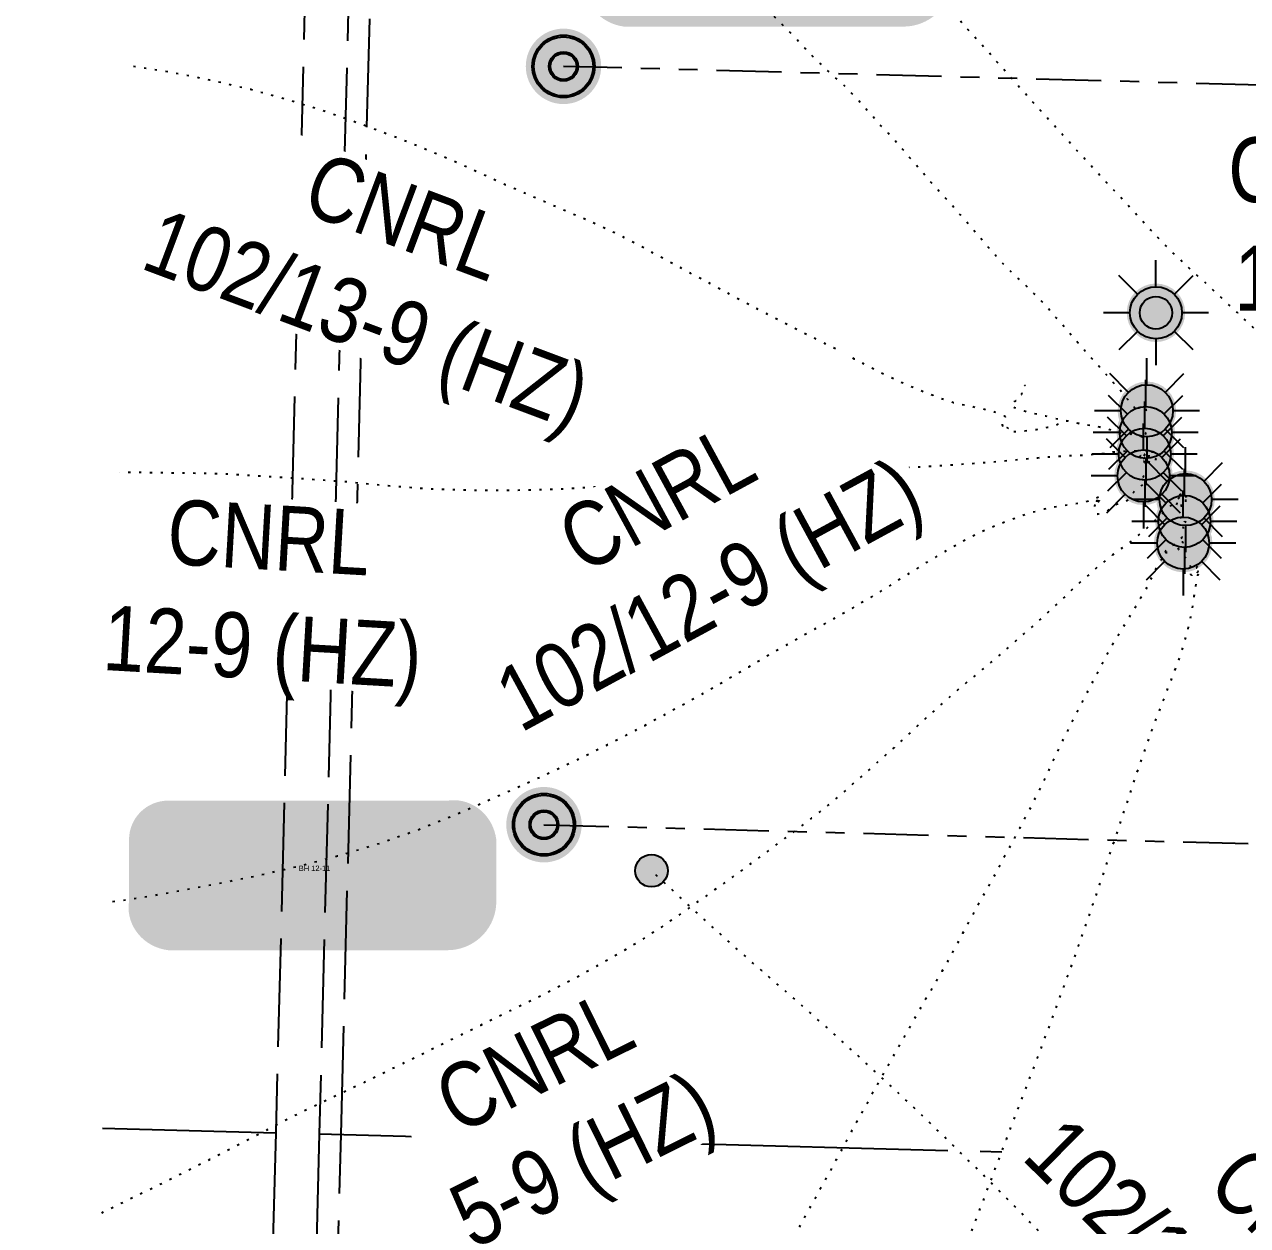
# Model space of a CAD drawing. Extents: x 383520 to 399637, y 6055811 to 6063584.
# Drawn here: x 390951 to 391515, y 6056953 to 6057507 of the extents above; entities that cross this region are included whole.
import ezdxf
from ezdxf.enums import TextEntityAlignment as Align

# ---------------------------------------------------------------- set-up
doc = ezdxf.new("R2018")
doc.units = 0
doc.header["$LTSCALE"] = 5
for name, pattern in [('foc-DOT', [1, 0.2, -0.8]), ('foc-DRILLPATH', [14.75, 6, -1.75, 1.75, -1.75, 1.75, -1.75]), ('foc-QUARTERLINE', [33, 25, -3, 2, -3]), ('foc-UNSURVEYED', [12.5, 10, -2.5])]:
    doc.linetypes.add(name, pattern=pattern)
for name, color, linetype in [('AS-DRILL-T', 8, 'Continuous'), ('CG-NOTES', 7, 'Continuous'), ('DETAIL-HZ-Existing', 8, 'foc-DOT'), ('F-WS-S', 8, 'Continuous'), ('L-MON', 1, 'Continuous'), ('L-SECQ', 8, 'foc-QUARTERLINE'), ('L-USEC', 7, 'foc-UNSURVEYED'), ('P-PDRILLPATH', 12, 'foc-DRILLPATH')]:
    doc.layers.add(name, color=color, linetype=linetype)
doc.styles.add('80L', font='ARIALN.TTF', dxfattribs={"height": 10})
doc.styles.get("Standard").update_dxf_attribs({"font": 'ARIALN.TTF'})

# ---------------------------------------------------------------- blocks, each defined once
blk = doc.blocks.new('BH-Existing')
at = {"layer": 'AS-DRILL-T'}
h = blk.add_hatch(color=256, dxfattribs=at)
h.dxf.hatch_style = 1
edge = h.paths.add_edge_path()
edge.add_arc((0, 0), 0.5, 0, 360)
blk.add_circle((0, 0), 0.5, dxfattribs=at)
blk = doc.blocks.new('GAS')
h = blk.add_hatch(color=255)
h.dxf.hatch_style = 1
edge = h.paths.add_edge_path()
edge.add_arc((0, 0), 0.9, 0, 360)
for p, q in [((0, 0.808), (0, 1.616)), ((-0.571, 0.571), (-1.142, 1.142)), ((0.571, 0.571), (1.142, 1.142)), ((-0.808, 0), (-1.616, 0)), ((1.616, 0), (0.808, 0)), ((-0.571, -0.571), (-1.142, -1.142)), ((1.142, -1.142), (0.571, -0.571)), ((0, -0.808), (0, -1.616))]:
    blk.add_line(p, q)
blk.add_circle((0, 0), 0.8)
blk = doc.blocks.new('plbh')
at = {"layer": 'L-MON'}
h = blk.add_hatch(color=255, dxfattribs=at)
h.dxf.hatch_style = 1
edge = h.paths.add_edge_path()
edge.add_arc((0, 0), 1.16, 0, 360)
h = blk.add_hatch(color=256, dxfattribs=at)
h.dxf.hatch_style = 1
h.paths.add_polyline_path([(-0.96, 0, 1), (0.96, 0, 1)])
h.paths.add_polyline_path([(0.91, 0, -1), (-0.91, 0, -1)], flags=16)
h.paths.add_polyline_path([(0.45, 0, -1), (-0.45, 0, -1)], flags=0)
h = blk.add_hatch(color=256, dxfattribs=at)
h.dxf.hatch_style = 1
h.paths.add_polyline_path([(-0.45, 0, 1), (0.45, 0, 1)])
h.paths.add_polyline_path([(0.4, 0, -1), (-0.4, 0, -1)], flags=16)
at = {"layer": 'L-MON', "color": 240}
for radius in [0.96, 0.91, 0.45, 0.4]:
    blk.add_circle((0, 0), radius, dxfattribs=at)
blk = doc.blocks.new('*U53')
h = blk.add_hatch(color=254)
edge = h.paths.add_edge_path()
edge.add_line((-21.5, -11.5), (21.5, -11.5))
edge.add_arc((21.5, -5.5), 6, 270, 360)
edge.add_line((27.5, -5.5), (27.5, 4))
edge.add_arc((21.5, 4), 6, 0, 90)
edge.add_line((21.5, 10), (-21.5, 10))
edge.add_arc((-21.5, 4), 6, 90, 180)
edge.add_line((-27.5, 4), (-27.5, -5.5))
edge.add_arc((-21.5, -5.5), 6, 180, 270)
at = {"color": 1, "flags": 128}
blk.add_lwpolyline([(-21.5, -11.5, 3, 3, 0), (21.5, -11.5, 3, 3, 0.414214), (27.5, -5.5, 3, 3, 0), (27.5, 4, 3, 0, 0.414214), (21.5, 10, 0, 0, 0), (-21.5, 10, 0, 0, 0.414214), (-27.5, 4, 0, 0, 0), (-27.5, -5.5, 0, 3, 0.414214)], format="xyseb", close=True, dxfattribs=at)
blk.add_lwpolyline([(-21.62, -10.41, 0, 10, 0), (0, 0, 5, 5, 0)], format="xyseb", dxfattribs=at)
at = {"color": 1, "lineweight": 30, "flags": 104}
blk.add_attdef('ENTER_TEXT', text='', height=10, dxfattribs=at).set_placement((-1.39, 0.01), align=Align.MIDDLE_CENTER)

msp = doc.modelspace()

# ---------------------------------------------------------------- linework, layer by layer
at = {"layer": 'DETAIL-HZ-Existing', "flags": 128}
for points in [[(391468.622, 6057329.082), (391468.573, 6057329.113), (391468.514, 6057329.145), (391468.456, 6057329.206), (391468.37, 6057329.378), (391468.284, 6057329.541), (391468.075, 6057329.976), (391467.801, 6057330.603), (391467.63, 6057330.938), (391467.465, 6057331.152), (391467.11, 6057331.341), (391466.673, 6057331.463), (391466.085, 6057331.568), (391465.622, 6057331.44), (391465.517, 6057331.252), (391465.287, 6057330.878), (391465.162, 6057330.671), (391464.986, 6057330.436), (391464.83, 6057330.219), (391464.814, 6057329.97), (391464.932, 6057329.887), (391465.069, 6057329.773), (391465.243, 6057329.519), (391465.363, 6057329.155), (391465.378, 6057328.965), (391465.342, 6057328.706), (391465.321, 6057328.686), (391464.935, 6057328.836), (391464.12, 6057329.447), (391462.91, 6057330.619), (391461.414, 6057332.348), (391459.581, 6057334.605), (391457.398, 6057337.232), (391454.9, 6057340.087), (391452.237, 6057343.106), (391449.408, 6057346.32), (391446.403, 6057349.668), (391443.281, 6057353.149), (391440.024, 6057356.804), (391436.787, 6057360.488), (391433.756, 6057364.007), (391430.764, 6057367.465), (391427.723, 6057370.964), (391424.682, 6057374.493), (391421.62, 6057377.953), (391418.415, 6057381.316), (391415.138, 6057384.611), (391411.791, 6057387.858), (391408.42, 6057390.986), (391405.098, 6057394.082), (391401.959, 6057397.263), (391399.021, 6057400.5), (391396.221, 6057403.673), (391393.51, 6057406.783), (391390.897, 6057409.841), (391388.275, 6057412.919), (391385.487, 6057416.132), (391382.601, 6057419.437), (391379.665, 6057422.773), (391376.602, 6057426.213), (391373.409, 6057429.636), (391370.353, 6057432.955), (391367.429, 6057436.341), (391364.397, 6057439.8), (391361.306, 6057443.321), (391358.276, 6057446.889), (391355.345, 6057450.376), (391352.399, 6057453.702), (391349.381, 6057456.921), (391346.371, 6057460.089), (391343.355, 6057463.398), (391340.273, 6057466.868), (391337.163, 6057470.439), (391333.992, 6057473.931), (391330.837, 6057477.283), (391327.703, 6057480.314), (391324.328, 6057483.272), (391320.781, 6057486.544), (391317.256, 6057489.905), (391314.005, 6057493.04), (391310.953, 6057496.129), (391307.956, 6057499.397), (391304.862, 6057502.777), (391301.625, 6057506.061), (391298.346, 6057509.287), (391295.059, 6057512.562), (391291.85, 6057515.755), (391288.915, 6057518.721), (391286.05, 6057521.666), (391283.144, 6057524.581), (391280.5, 6057527.22), (391278.092, 6057529.662), (391275.783, 6057532.072), (391273.639, 6057534.288), (391271.469, 6057536.234), (391268.957, 6057538.139), (391266.211, 6057539.91), (391263.689, 6057541.426), (391261.664, 6057542.808), (391260.066, 6057544.069), (391258.86, 6057545.021), (391258.043, 6057545.562), (391257.489, 6057545.796), (391257.022, 6057545.918), (391256.624, 6057545.998), (391256.335, 6057546.046), (391256.037, 6057546.133), (391255.691, 6057546.282), (391255.395, 6057546.45), (391255.16, 6057546.626), (391254.985, 6057546.841), (391254.841, 6057547.094), (391254.728, 6057547.337), (391254.615, 6057547.62), (391254.532, 6057547.882), (391254.488, 6057548.154), (391254.446, 6057548.465), (391254.435, 6057548.805), (391254.474, 6057549.154), (391254.573, 6057549.492), (391254.692, 6057549.839), (391254.821, 6057550.216), (391254.868, 6057550.485), (391254.851, 6057550.605), (391254.853, 6057550.675), (391254.925, 6057550.743), (391255.088, 6057550.839), (391255.3, 6057550.934), (391255.542, 6057550.998), (391255.814, 6057551.081), (391255.946, 6057551.157), (391256.018, 6057551.245), (391256.05, 6057551.305), (391256.068, 6057551.634), (391255.911, 6057552.138), (391255.576, 6057552.717), (391255.12, 6057553.279), (391254.399, 6057554.028), (391253.5, 6057554.851), (391252.252, 6057555.734), (391250.637, 6057556.735), (391248.847, 6057557.911), (391246.932, 6057559.311), (391244.855, 6057560.995), (391242.624, 6057562.943), (391240.109, 6057565.118), (391237.306, 6057567.391), (391234.196, 6057569.771), (391230.849, 6057572.268), (391227.316, 6057574.929), (391223.871, 6057577.528), (391219.72, 6057580.636), (391216.864, 6057582.79), (391215.677, 6057583.69), (391211.595, 6057586.786), (391207.415, 6057589.964), (391202.982, 6057593.409), (391198.231, 6057596.952), (391192.871, 6057600.521), (391187.004, 6057603.822), (391180.751, 6057606.933), (391174.3, 6057610.08), (391167.679, 6057613.241), (391160.797, 6057616.368), (391153.722, 6057619.421), (391146.526, 6057622.396), (391139.23, 6057625.354), (391132.062, 6057628.259), (391124.804, 6057631.166), (391117.444, 6057634.005), (391109.862, 6057636.751), (391101.991, 6057639.513), (391093.896, 6057642.552), (391085.677, 6057645.814), (391077.296, 6057649.02), (391068.79, 6057652.029), (391060.181, 6057654.89), (391051.341, 6057657.748), (391042.491, 6057660.576), (391033.53, 6057663.366), (391024.416, 6057666.091), (391015.221, 6057668.737), (391005.973, 6057671.255), (391004.249, 6057671.69)], [(391868.343, 6057032.505), (391863.473, 6057037.531), (391856.815, 6057044.382), (391850.145, 6057051.183), (391843.486, 6057057.994), (391836.869, 6057064.884), (391830.344, 6057071.882), (391823.832, 6057078.96), (391817.327, 6057085.977), (391810.772, 6057092.946), (391804.197, 6057099.935), (391797.848, 6057106.748), (391791.304, 6057113.746), (391784.736, 6057120.605), (391778.078, 6057127.496), (391771.487, 6057134.245), (391764.758, 6057141.039), (391758.059, 6057147.881), (391751.381, 6057154.742), (391744.611, 6057161.516), (391737.768, 6057168.202), (391730.896, 6057174.898), (391724.043, 6057181.575), (391717.181, 6057188.281), (391710.37, 6057195.036), (391703.529, 6057201.782), (391696.697, 6057208.477), (391689.905, 6057215.211), (391682.985, 6057221.999), (391676.081, 6057228.617), (391669.115, 6057235.165), (391662.117, 6057241.655), (391655.09, 6057248.155), (391647.953, 6057254.659), (391640.821, 6057261.002), (391633.61, 6057267.347), (391626.469, 6057273.7), (391619.317, 6057280.033), (391612.115, 6057286.338), (391604.919, 6057292.523), (391597.625, 6057298.75), (391590.292, 6057305.048), (391582.927, 6057311.237), (391575.534, 6057317.506), (391568.26, 6057323.743), (391560.948, 6057330.06), (391553.705, 6057336.336), (391546.45, 6057342.552), (391539.036, 6057348.792), (391531.699, 6057354.92), (391524.527, 6057361.234), (391517.508, 6057367.694), (391510.511, 6057374.194), (391503.525, 6057380.734), (391496.538, 6057387.263), (391489.42, 6057393.725), (391482.402, 6057400.216), (391475.622, 6057406.98), (391469.055, 6057413.899), (391462.464, 6057421.028), (391455.902, 6057428.117), (391449.367, 6057435.105), (391442.821, 6057442.063), (391436.337, 6057449.09), (391429.837, 6057456.257), (391423.404, 6057463.293), (391417.098, 6057470.235), (391410.678, 6057477.4), (391404.239, 6057484.636), (391397.899, 6057491.799), (391391.488, 6057498.934), (391384.997, 6057506.091), (391378.073, 6057513.909), (391371.743, 6057521.062), (391365.351, 6057528.177), (391358.991, 6057535.34), (391352.659, 6057542.453), (391346.278, 6057549.567), (391339.839, 6057556.793), (391333.478, 6057563.927), (391327.026, 6057571.033), (391320.544, 6057578.109), (391314.154, 6057585.284), (391307.796, 6057592.568), (391301.528, 6057599.799), (391295.241, 6057607.121), (391289.003, 6057614.361), (391281.347, 6057622.898), (391270.462, 6057634.638)], [(391468.108, 6057319.076), (391468.004, 6057318.938), (391467.968, 6057318.679), (391468.031, 6057318.397), (391468.207, 6057317.873), (391468.358, 6057317.519), (391468.545, 6057317.014), (391468.62, 6057316.792), (391468.644, 6057316.581), (391468.622, 6057316.511), (391468.564, 6057316.563), (391468.426, 6057316.657), (391468.017, 6057316.717), (391467.705, 6057316.635), (391467.333, 6057316.555), (391467.044, 6057316.592), (391466.836, 6057316.667), (391466.658, 6057316.752), (391466.511, 6057316.876), (391466.344, 6057316.98), (391466.156, 6057317.085), (391465.929, 6057317.191), (391465.652, 6057317.298), (391465.354, 6057317.416), (391464.977, 6057317.515), (391464.529, 6057317.607), (391464.072, 6057317.709), (391463.763, 6057317.786), (391463.346, 6057317.877), (391463.186, 6057317.911), (391462.809, 6057318.001), (391462.451, 6057318.08), (391461.744, 6057318.208), (391461.445, 6057318.266), (391461.125, 6057318.264), (391460.793, 6057318.183), (391460.491, 6057318.11), (391460.129, 6057318.07), (391460.059, 6057318.061), (391459.311, 6057318.141), (391458.216, 6057318.359), (391456.775, 6057318.736), (391454.998, 6057319.262), (391453.033, 6057319.852), (391451.007, 6057320.434), (391448.971, 6057320.987), (391446.804, 6057321.523), (391444.583, 6057321.93), (391442.401, 6057322.236), (391440.368, 6057322.538), (391438.416, 6057322.888), (391436.348, 6057323.371), (391434.28, 6057323.874), (391433.205, 6057324.082), (391432.268, 6057324.236), (391430.609, 6057324.289), (391429.299, 6057323.922), (391429.158, 6057323.856), (391428.193, 6057323.29), (391427.257, 6057322.674), (391426.275, 6057322.209), (391425.155, 6057321.868), (391423.988, 6057321.577), (391422.771, 6057321.339), (391421.576, 6057321.159), (391420.279, 6057320.892), (391418.84, 6057320.579), (391417.483, 6057320.314), (391416.178, 6057320.137), (391414.814, 6057319.992), (391413.52, 6057319.855), (391412.296, 6057319.727), (391410.962, 6057319.581), (391409.588, 6057319.426), (391408.465, 6057319.355), (391407.494, 6057319.33), (391406.484, 6057319.315), (391405.685, 6057319.376), (391405.148, 6057319.51), (391404.783, 6057319.679), (391404.538, 6057319.896), (391404.372, 6057320.05), (391404.273, 6057320.072), (391404.244, 6057320.133), (391404.278, 6057320.292), (391404.334, 6057320.511), (391404.44, 6057320.768), (391404.567, 6057321.035), (391404.57, 6057321.155), (391404.429, 6057321.109), (391404.319, 6057321.112), (391404.251, 6057321.183), (391404.244, 6057321.314), (391404.269, 6057321.493), (391404.356, 6057321.751), (391404.461, 6057321.968), (391404.533, 6057322.036), (391404.616, 6057322.144), (391404.659, 6057322.263), (391404.578, 6057322.235), (391404.446, 6057322.139), (391404.301, 6057321.982), (391403.992, 6057321.63), (391403.412, 6057321.225), (391402.84, 6057321.169), (391402.517, 6057321.428), (391402.325, 6057321.753), (391402.174, 6057322.097), (391402.053, 6057322.47), (391401.991, 6057322.762), (391401.986, 6057322.972), (391402.038, 6057323.451), (391402.012, 6057323.591), (391401.901, 6057323.574), (391401.821, 6057323.566), (391401.842, 6057323.586), (391401.913, 6057323.614), (391401.984, 6057323.672), (391402.066, 6057323.76), (391402.16, 6057323.888), (391402.253, 6057324.025), (391402.328, 6057324.194), (391402.402, 6057324.372), (391402.467, 6057324.56), (391402.562, 6057324.768), (391402.687, 6057324.955), (391402.851, 6057325.12), (391403.046, 6057325.296), (391403.211, 6057325.481), (391403.284, 6057325.6), (391403.326, 6057325.678), (391403.359, 6057325.788), (391403.385, 6057326.017), (391403.378, 6057326.137), (391403.371, 6057326.268), (391403.313, 6057326.359), (391403.245, 6057326.411), (391402.839, 6057326.601), (391402.117, 6057326.9), (391401.138, 6057327.365), (391399.893, 6057327.937), (391398.367, 6057328.497), (391396.619, 6057329.022), (391394.641, 6057329.492), (391392.471, 6057329.918), (391390.094, 6057330.439), (391387.538, 6057331.025), (391384.931, 6057331.582), (391382.055, 6057332.166), (391379.421, 6057332.814), (391376.503, 6057333.699), (391373.38, 6057334.789), (391370.001, 6057336.066), (391366.347, 6057337.52), (391363.873, 6057338.534), (391362.922, 6057338.929), (391358.746, 6057340.696), (391358.242, 6057340.909), (391354.225, 6057342.663), (391349.45, 6057344.876), (391344.423, 6057347.366), (391339.209, 6057350.04), (391333.732, 6057352.942), (391327.94, 6057356.051), (391321.909, 6057359.207), (391315.637, 6057362.349), (391309.108, 6057365.567), (391302.412, 6057368.96), (391295.542, 6057372.527), (391288.435, 6057376.251), (391281.142, 6057380.149), (391273.613, 6057384.193), (391265.937, 6057388.341), (391258.083, 6057392.554), (391250.04, 6057396.852), (391241.93, 6057401.251), (391233.683, 6057405.754), (391225.312, 6057410.11), (391216.753, 6057414.151), (391208.028, 6057417.976), (391199.242, 6057421.772), (391190.398, 6057425.61), (391181.533, 6057429.449), (391172.66, 6057433.347), (391164.503, 6057437.078), (391146.309, 6057445.337), (391128.514, 6057452.756), (391110.416, 6057459.702), (391092.197, 6057466.211), (391073.801, 6057472.085), (391055.196, 6057477.203), (391036.373, 6057481.607), (391017.343, 6057485.357), (390999.519, 6057488.112)], [(391468.108, 6057319.076), (391468.004, 6057318.938), (391467.968, 6057318.679), (391468.031, 6057318.397), (391468.207, 6057317.873), (391468.358, 6057317.519), (391468.545, 6057317.014), (391468.62, 6057316.792), (391468.644, 6057316.581), (391468.622, 6057316.511), (391468.564, 6057316.563), (391468.426, 6057316.657), (391468.017, 6057316.717), (391467.705, 6057316.635), (391467.333, 6057316.555), (391467.044, 6057316.592), (391466.836, 6057316.667), (391466.658, 6057316.752), (391466.511, 6057316.876), (391466.344, 6057316.98), (391466.156, 6057317.085), (391465.929, 6057317.191), (391465.652, 6057317.298), (391465.354, 6057317.416), (391464.977, 6057317.515), (391464.529, 6057317.607), (391464.072, 6057317.709), (391463.763, 6057317.786), (391463.346, 6057317.877), (391463.186, 6057317.911), (391462.809, 6057318.001), (391462.451, 6057318.08), (391461.744, 6057318.208), (391461.445, 6057318.266), (391461.125, 6057318.264), (391460.793, 6057318.183), (391460.491, 6057318.11), (391460.129, 6057318.07), (391460.059, 6057318.061), (391459.311, 6057318.141), (391458.216, 6057318.359), (391456.775, 6057318.736), (391454.998, 6057319.262), (391453.033, 6057319.852), (391451.007, 6057320.434), (391448.971, 6057320.987), (391446.804, 6057321.523), (391444.583, 6057321.93), (391442.401, 6057322.236), (391440.368, 6057322.538), (391438.416, 6057322.888), (391436.398, 6057323.37), (391434.349, 6057323.843), (391432.238, 6057324.237), (391430.118, 6057324.631), (391428.048, 6057325.064), (391426.03, 6057325.536), (391424.052, 6057326.057), (391422.034, 6057326.549), (391420.084, 6057326.959), (391418.294, 6057327.345), (391416.513, 6057327.721), (391414.792, 6057328.105), (391413.372, 6057328.522), (391412.123, 6057328.974), (391410.913, 6057329.385), (391409.773, 6057329.774), (391408.652, 6057330.153), (391407.581, 6057330.521), (391406.719, 6057330.833), (391406.305, 6057331.054), (391406.189, 6057331.227), (391406.132, 6057331.338), (391406.115, 6057331.459), (391406.119, 6057331.629), (391406.155, 6057331.848), (391406.212, 6057332.117), (391406.319, 6057332.384), (391406.524, 6057332.589), (391406.986, 6057333.057), (391407.233, 6057333.331), (391407.497, 6057333.474), (391407.729, 6057333.538), (391407.952, 6057333.643), (391408.195, 6057333.786), (391408.39, 6057333.961), (391408.546, 6057334.178), (391408.702, 6057334.444), (391408.901, 6057334.769), (391409.109, 6057335.073), (391409.246, 6057335.34), (391409.333, 6057335.648), (391409.493, 6057336.004), (391409.689, 6057336.239), (391409.882, 6057336.344), (391410.103, 6057336.418), (391410.252, 6057336.344), (391410.33, 6057336.262), (391410.36, 6057336.282), (391410.35, 6057336.262), (391410.472, 6057336.359), (391410.749, 6057336.612), (391410.975, 6057336.866), (391411.06, 6057337.054), (391411.084, 6057337.193), (391411.138, 6057337.352), (391411.202, 6057337.52), (391411.298, 6057337.748), (391411.353, 6057337.957), (391411.316, 6057338.078), (391411.309, 6057338.178), (391411.322, 6057338.278), (391411.355, 6057338.397), (391411.398, 6057338.546), (391411.495, 6057338.793), (391411.602, 6057339.091), (391411.689, 6057339.339), (391411.775, 6057339.566), (391411.871, 6057339.824), (391411.979, 6057340.131), (391412.066, 6057340.399), (391412.13, 6057340.558), (391412.223, 6057340.645), (391412.315, 6057340.733), (391412.457, 6057340.819), (391412.449, 6057340.88), (391412.388, 6057340.861), (391412.426, 6057340.76), (391412.384, 6057340.681), (391412.293, 6057340.664), (391412.183, 6057340.676)], [(391467.658, 6057309.068), (391467.597, 6057309.029), (391467.483, 6057308.882), (391467.341, 6057308.415), (391467.189, 6057307.939), (391467.079, 6057307.552), (391466.978, 6057307.114), (391466.97, 6057306.434), (391467.097, 6057306.301), (391467.682, 6057306.116), (391468.615, 6057305.832), (391469.191, 6057305.677), (391469.609, 6057305.566), (391469.816, 6057305.451), (391469.982, 6057305.307), (391470.157, 6057305.112), (391470.402, 6057304.896), (391470.666, 6057304.669), (391470.903, 6057304.543), (391471.162, 6057304.496), (391471.453, 6057304.529), (391471.74, 6057304.801), (391472.082, 6057305.283), (391472.426, 6057305.804), (391472.657, 6057306.238), (391472.818, 6057306.654), (391472.97, 6057307.141), (391473.098, 6057307.447), (391473.352, 6057307.981), (391473.458, 6057308.229), (391473.601, 6057308.735), (391473.512, 6057309.137), (391473.291, 6057309.493), (391473.069, 6057309.829), (391472.724, 6057310.008), (391472.264, 6057310.02), (391471.835, 6057310.071), (391471.505, 6057310.089), (391471.262, 6057309.955), (391471.067, 6057309.79), (391470.864, 6057309.666), (391470.661, 6057309.541), (391470.315, 6057309.309), (391470.173, 6057309.223), (391469.947, 6057309.019), (391469.598, 6057308.678), (391469.189, 6057308.318), (391468.742, 6057308.029), (391468.216, 6057307.813), (391467.311, 6057307.246), (391466.963, 6057306.925), (391466.635, 6057306.633), (391466.339, 6057306.41), (391466.075, 6057306.237), (391465.85, 6057306.073), (391465.668, 6057305.978), (391465.587, 6057305.96), (391465.519, 6057306.011), (391465.433, 6057306.164), (391465.347, 6057306.336), (391465.229, 6057306.399), (391465.14, 6057306.461), (391465.115, 6057306.642), (391465.09, 6057306.863), (391465.077, 6057307.103), (391465.054, 6057307.384), (391464.999, 6057307.575), (391464.991, 6057307.645), (391465.042, 6057307.704), (391465.105, 6057307.813), (391465.189, 6057307.97), (391465.342, 6057308.107), (391465.495, 6057308.193), (391465.667, 6057308.288), (391465.891, 6057308.433), (391466.104, 6057308.547), (391466.325, 6057308.581), (391466.567, 6057308.655), (391466.727, 6057308.671), (391466.753, 6057308.5), (391466.676, 6057308.212), (391466.597, 6057307.894), (391466.582, 6057307.695), (391466.61, 6057307.594), (391466.557, 6057307.475), (391466.455, 6057307.408), (391466.382, 6057307.28), (391466.314, 6057307.001), (391466.289, 6057306.772), (391466.308, 6057306.731), (391466.406, 6057306.669), (391466.581, 6057306.484), (391466.786, 6057306.289), (391467.014, 6057306.213), (391467.243, 6057306.167), (391467.317, 6057305.935), (391467.269, 6057305.616), (391467.303, 6057305.375), (391467.411, 6057305.303), (391467.471, 6057305.291), (391467.528, 6057305.17), (391467.643, 6057304.977), (391467.75, 6057304.844), (391467.84, 6057304.852), (391467.881, 6057304.91), (391467.921, 6057304.909), (391467.972, 6057304.918), (391468.023, 6057304.987), (391468.086, 6057305.075), (391468.106, 6057305.105), (391468.095, 6057305.065), (391468.075, 6057305.036), (391468.086, 6057305.085), (391468.11, 6057305.235), (391468.155, 6057305.454), (391468.233, 6057305.742), (391468.301, 6057306.05), (391468.348, 6057306.339), (391468.382, 6057306.508), (391468.425, 6057306.617), (391468.539, 6057306.774), (391468.695, 6057307.01), (391468.893, 6057307.285), (391469.16, 6057307.558), (391469.458, 6057307.871), (391469.715, 6057308.154), (391469.689, 6057308.295), (391469.624, 6057308.487), (391469.781, 6057308.783), (391469.917, 6057309.02), (391470.035, 6057309.317), (391470.185, 6057309.713), (391470.301, 6057309.94), (391470.469, 6057310.236), (391470.554, 6057310.444), (391470.555, 6057310.464), (391470.359, 6057310.649), (391469.762, 6057310.754), (391468.811, 6057310.748), (391467.619, 6057310.669), (391466.315, 6057310.542), (391465.012, 6057310.426), (391463.571, 6057310.403), (391461.721, 6057310.44), (391459.671, 6057310.453), (391456.165, 6057310.283), (391455.042, 6057310.171), (391453.005, 6057309.923), (391449.692, 6057309.478), (391446.111, 6057309.07), (391442.291, 6057308.728), (391438.123, 6057308.484), (391433.557, 6057308.281), (391428.639, 6057308.037), (391423.478, 6057307.7), (391418.135, 6057307.246), (391412.52, 6057306.73), (391406.624, 6057306.191), (391400.408, 6057305.641), (391393.832, 6057305.089), (391386.926, 6057304.586), (391379.691, 6057304.091), (391372.296, 6057303.58), (391364.632, 6057303.147), (391356.67, 6057302.781), (391348.529, 6057302.459), (391340.339, 6057302.149), (391332.028, 6057301.822), (391323.664, 6057301.417), (391315.11, 6057300.976), (391306.365, 6057300.48), (391297.458, 6057299.938), (391288.673, 6057299.473), (391279.648, 6057298.994), (391270.441, 6057298.47), (391261.442, 6057297.851), (391252.229, 6057297.067), (391243.075, 6057296.251), (391233.772, 6057295.469), (391224.289, 6057294.682), (391214.766, 6057293.916), (391205.177, 6057293.272), (391195.552, 6057292.808), (391185.911, 6057292.515), (391176.294, 6057292.352), (391166.659, 6057292.289), (391157.317, 6057292.358), (391157.047, 6057292.355), (391137.737, 6057292.981), (391118.578, 6057294.452), (391099.309, 6057296.267), (391080.066, 6057297.601), (391060.723, 6057298.867), (391041.655, 6057299.966), (391031.967, 6057300.205), (391022.287, 6057300.303), (391003.017, 6057300.577), (390994.693, 6057300.769)], [(391467.079, 6057299.063), (391467.048, 6057299.044), (391467.028, 6057299.014), (391466.995, 6057298.925), (391466.973, 6057298.855), (391466.942, 6057298.796), (391466.91, 6057298.727), (391466.877, 6057298.598), (391466.845, 6057298.529), (391466.81, 6057298.319), (391466.906, 6057298.187), (391467.013, 6057298.034), (391467.13, 6057297.921), (391467.421, 6057297.964), (391467.606, 6057297.789), (391467.686, 6057297.397), (391467.683, 6057296.877), (391467.454, 6057296.122), (391466.973, 6057295.324), (391466.194, 6057294.584), (391465.267, 6057293.927), (391464.442, 6057293.349), (391463.789, 6057292.855), (391463.328, 6057292.457), (391462.969, 6057292.116), (391462.641, 6057291.774), (391462.474, 6057291.538), (391462.42, 6057291.38), (391462.336, 6057291.212), (391462.211, 6057291.035), (391462.065, 6057290.799), (391461.907, 6057290.483), (391461.698, 6057290.128), (391461.426, 6057289.645), (391461.265, 6057289.249), (391461.223, 6057289.16), (391460.856, 6057288.509), (391460.261, 6057287.924), (391459.452, 6057287.585), (391458.545, 6057287.308), (391457.636, 6057286.981), (391456.758, 6057286.663), (391455.869, 6057286.346), (391455, 6057285.998), (391454.19, 6057285.609), (391453.408, 6057285.169), (391452.645, 6057284.678), (391451.922, 6057284.176), (391451.26, 6057283.693), (391450.656, 6057283.169), (391450.052, 6057282.614), (391449.522, 6057282.227), (391449.097, 6057282.068), (391448.715, 6057281.978), (391448.352, 6057281.877), (391447.989, 6057281.776), (391447.657, 6057281.675), (391447.345, 6057281.603), (391446.993, 6057281.542), (391446.661, 6057281.46), (391446.378, 6057281.368), (391446.077, 6057281.325), (391445.797, 6057281.333), (391445.558, 6057281.349), (391445.418, 6057281.382), (391445.36, 6057281.424), (391445.321, 6057281.465), (391445.272, 6057281.516), (391445.214, 6057281.618), (391445.188, 6057281.758), (391445.161, 6057281.879), (391445.144, 6057282.01), (391445.139, 6057282.19), (391445.154, 6057282.399), (391445.171, 6057282.639), (391445.187, 6057282.899), (391445.215, 6057283.208), (391445.223, 6057283.518), (391445.202, 6057283.859), (391445.183, 6057284.279), (391445.061, 6057284.593), (391444.834, 6057284.728), (391444.687, 6057284.842), (391444.662, 6057285.023), (391444.687, 6057285.232), (391444.724, 6057285.491), (391444.81, 6057285.749), (391444.937, 6057285.996), (391445.084, 6057286.282), (391445.179, 6057286.49), (391445.211, 6057286.559), (391445.234, 6057286.669), (391445.258, 6057286.808), (391445.272, 6057286.968), (391445.337, 6057287.196), (391445.424, 6057287.464), (391445.502, 6057287.762), (391445.59, 6057288.06), (391445.708, 6057288.397), (391445.784, 6057288.625), (391445.714, 6057288.617), (391445.592, 6057288.52), (391445.57, 6057288.451), (391445.64, 6057288.449), (391445.722, 6057288.527), (391445.783, 6057288.565), (391445.799, 6057288.435), (391445.783, 6057288.185), (391445.663, 6057287.778), (391445.429, 6057287.274), (391445.188, 6057286.82), (391444.999, 6057286.465), (391444.83, 6057286.149), (391444.694, 6057285.892), (391444.619, 6057285.714), (391444.587, 6057285.625), (391444.585, 6057285.565), (391444.615, 6057285.534), (391444.676, 6057285.573), (391444.819, 6057285.689), (391445.023, 6057285.864), (391445.258, 6057286.058), (391445.482, 6057286.212), (391445.675, 6057286.327), (391445.839, 6057286.473), (391445.994, 6057286.659), (391446.16, 6057286.875), (391446.316, 6057287.131), (391446.493, 6057287.397), (391446.701, 6057287.691), (391446.908, 6057287.986), (391447.107, 6057288.321), (391447.275, 6057288.647), (391447.434, 6057288.963), (391447.562, 6057289.29), (391447.64, 6057289.588), (391447.664, 6057289.758), (391447.678, 6057289.917), (391447.65, 6057289.998), (391447.439, 6057289.963), (391447.205, 6057289.819), (391446.594, 6057289.365), (391444.88, 6057288.468), (391441.842, 6057287.416), (391438.016, 6057286.464), (391433.566, 6057285.738), (391427.964, 6057284.961), (391421.25, 6057283.713), (391413.542, 6057281.53), (391404.697, 6057278.355), (391399.221, 6057276.205), (391392.766, 6057273.36), (391389.261, 6057271.659), (391383.847, 6057268.857), (391378.378, 6057265.856), (391372.753, 6057262.589), (391366.911, 6057259.068), (391360.994, 6057255.378), (391354.944, 6057251.562), (391348.763, 6057247.699), (391342.391, 6057243.781), (391335.818, 6057239.848), (391329.075, 6057235.95), (391322.062, 6057232.019), (391314.848, 6057228.032), (391307.43, 6057223.911), (391300.06, 6057219.719), (391292.505, 6057215.351), (391284.919, 6057210.904), (391277.23, 6057206.35), (391269.45, 6057201.797), (391261.461, 6057197.261), (391253.404, 6057192.806), (391245.126, 6057188.307), (391236.819, 6057183.838), (391228.383, 6057179.413), (391219.868, 6057175.05), (391211.316, 6057170.778), (391202.735, 6057166.576), (391194.057, 6057162.447), (391185.26, 6057158.402), (391176.416, 6057154.437), (391167.461, 6057150.485), (391149.838, 6057142.785), (391131.977, 6057135.55), (391113.747, 6057129.155), (391095.309, 6057123.626), (391076.638, 6057118.753), (391057.762, 6057114.456), (391038.718, 6057110.653), (391019.819, 6057107.056), (391000.79, 6057103.833), (390989.583, 6057102.389)], [(391486.463, 6057288.101), (391486.417, 6057287.862), (391486.394, 6057287.742), (391486.377, 6057287.473), (391486.388, 6057287.122), (391486.358, 6057286.733), (391486.34, 6057286.413), (391486.366, 6057286.283), (391486.466, 6057286.26), (391486.607, 6057286.297), (391486.74, 6057286.423), (391486.865, 6057286.6), (391486.96, 6057286.818), (391487.049, 6057287.146), (391487.082, 6057287.675), (391487.058, 6057288.286), (391487.01, 6057288.757), (391486.918, 6057289.089), (391486.757, 6057289.434), (391486.558, 6057289.869), (391486.389, 6057290.283), (391486.267, 6057290.597), (391486.152, 6057290.82), (391486.037, 6057290.993), (391485.912, 6057291.186), (391485.759, 6057291.47), (391485.575, 6057291.695), (391485.345, 6057291.701), (391485.063, 6057291.618), (391484.719, 6057291.477), (391484.41, 6057291.134), (391484.273, 6057290.848), (391483.976, 6057290.205), (391483.754, 6057289.761), (391483.511, 6057289.237), (391483.504, 6057288.957), (391483.67, 6057288.813), (391483.814, 6057288.559), (391483.887, 6057288.277), (391483.929, 6057287.966), (391483.979, 6057287.594), (391484.059, 6057287.202), (391484.168, 6057286.759), (391484.257, 6057286.357), (391484.368, 6057286.004), (391484.439, 6057285.632), (391484.448, 6057285.221), (391484.53, 6057284.899), (391484.675, 6057284.696), (391484.802, 6057284.592), (391484.87, 6057284.51), (391484.809, 6057284.462), (391484.629, 6057284.457), (391484.338, 6057284.444), (391483.959, 6057284.474), (391483.579, 6057284.483), (391483.22, 6057284.513), (391482.961, 6057284.579), (391482.802, 6057284.624), (391482.614, 6057284.678), (391482.427, 6057284.813), (391482.301, 6057284.976), (391482.235, 6057285.128), (391482.148, 6057285.22), (391482.081, 6057285.342), (391482.219, 6057285.649), (391482.397, 6057285.984), (391482.525, 6057286.301), (391482.644, 6057286.638), (391482.702, 6057286.957), (391482.701, 6057287.297), (391482.7, 6057287.647), (391482.749, 6057288.006), (391482.849, 6057288.374), (391482.957, 6057288.711), (391483.076, 6057289.048), (391483.225, 6057289.404), (391483.383, 6057289.7), (391483.52, 6057289.977), (391483.608, 6057290.275), (391483.813, 6057290.49), (391484.125, 6057290.552), (391484.407, 6057290.624), (391484.623, 6057290.859), (391484.737, 6057291.016), (391484.735, 6057290.946), (391484.722, 6057290.836), (391484.742, 6057290.826), (391484.824, 6057290.914), (391484.879, 6057291.092), (391484.83, 6057291.114), (391484.654, 6057290.898), (391484.498, 6057290.652), (391484.383, 6057290.485), (391484.291, 6057290.387), (391484.211, 6057290.389), (391484.163, 6057290.491), (391484.197, 6057290.64), (391484.283, 6057290.858), (391484.45, 6057291.133), (391484.635, 6057291.339), (391484.816, 6057291.354), (391484.943, 6057291.241), (391484.99, 6057291.15), (391485.02, 6057291.139), (391485.032, 6057291.199), (391484.982, 6057291.22), (391484.991, 6057291.18), (391485.03, 6057291.139), (391485.098, 6057291.067), (391485.227, 6057291.003), (391485.368, 6057291.03), (391485.46, 6057291.138), (391485.471, 6057291.157), (391485.534, 6057291.266), (391485.617, 6057291.384), (391485.711, 6057291.541), (391485.813, 6057291.639), (391485.923, 6057291.636), (391486.053, 6057291.633), (391486.223, 6057291.638), (391486.311, 6057291.556), (391486.298, 6057291.446), (391486.224, 6057291.288), (391486.029, 6057291.063), (391485.66, 6057290.732), (391485.169, 6057290.305), (391484.617, 6057289.839), (391483.973, 6057289.305), (391483.236, 6057288.674), (391482.387, 6057287.915), (391481.484, 6057287.048), (391480.551, 6057286.142), (391479.587, 6057285.236), (391478.553, 6057284.302), (391477.427, 6057283.291), (391476.187, 6057282.162), (391474.876, 6057280.945), (391473.481, 6057279.621), (391471.974, 6057278.179), (391470.385, 6057276.679), (391468.685, 6057275.142), (391466.844, 6057273.559), (391464.86, 6057271.889), (391462.724, 6057270.123), (391460.437, 6057268.291), (391458.017, 6057266.403), (391455.437, 6057264.488), (391452.654, 6057262.429), (391449.694, 6057260.124), (391446.558, 6057257.584), (391443.315, 6057254.816), (391439.98, 6057251.9), (391436.591, 6057248.866), (391433.178, 6057245.693), (391429.703, 6057242.401), (391426.074, 6057238.983), (391422.302, 6057235.448), (391418.411, 6057231.927), (391414.419, 6057228.418), (391410.327, 6057224.872), (391406.163, 6057221.247), (391401.855, 6057217.486), (391397.365, 6057213.64), (391392.714, 6057209.758), (391387.942, 6057205.859), (391383.158, 6057201.84), (391378.258, 6057197.635), (391373.204, 6057193.233), (391368.013, 6057188.584), (391362.768, 6057183.767), (391357.44, 6057178.842), (391351.99, 6057173.85), (391346.409, 6057168.802), (391337.636, 6057161.014), (391327.437, 6057152.212), (391325.699, 6057150.736), (391319.964, 6057145.932), (391313.98, 6057141.164), (391307.747, 6057136.442), (391301.506, 6057131.82), (391295.103, 6057127.103), (391288.75, 6057122.374), (391282.315, 6057117.598), (391275.781, 6057112.834), (391269.137, 6057108.092), (391262.474, 6057103.372), (391255.851, 6057098.67), (391249.129, 6057093.991), (391242.309, 6057089.394), (391235.363, 6057084.961), (391228.301, 6057080.68), (391221.162, 6057076.522), (391214.025, 6057072.443), (391206.861, 6057068.456), (391199.446, 6057064.474), (391191.915, 6057060.626), (391176.618, 6057053.146), (391174.927, 6057052.319), (391161.251, 6057045.647), (391145.942, 6057038.077), (391130.654, 6057030.557), (391123.016, 6057026.831), (391115.378, 6057023.076), (391107.77, 6057019.38), (391100.055, 6057015.746), (391092.846, 6057012.39), (391092.228, 6057012.096), (391084.349, 6057008.316), (391076.446, 6057004.418), (391068.551, 6057000.399), (391067.77, 6056999.988), (391060.602, 6056996.251), (391052.582, 6056992.075), (391044.493, 6056987.911), (391036.343, 6056983.739), (391028.084, 6056979.569), (391019.784, 6056975.41), (391011.415, 6056971.264), (391003.099, 6056967.215), (390994.701, 6056963.129), (390986.181, 6056958.946), (390985.884, 6056958.802)], [(391485.948, 6057278.094), (391485.949, 6057278.114), (391485.93, 6057278.165), (391485.921, 6057278.185), (391485.96, 6057278.174), (391486.029, 6057278.122), (391486.096, 6057278.011), (391486.265, 6057277.946), (391486.512, 6057277.85), (391486.749, 6057277.734), (391486.867, 6057277.651), (391486.934, 6057277.539), (391486.973, 6057277.468), (391486.974, 6057277.508), (391486.917, 6057277.639), (391486.792, 6057277.843), (391486.578, 6057278.058), (391486.283, 6057278.286), (391485.981, 6057278.584), (391485.251, 6057279.383), (391484.831, 6057279.784), (391484.498, 6057280.052), (391484.27, 6057280.128), (391484.135, 6057279.941), (391484.066, 6057279.573), (391483.984, 6057279.115), (391483.992, 6057278.655), (391484.083, 6057278.292), (391484.246, 6057278.018), (391484.457, 6057277.683), (391484.62, 6057277.388), (391484.885, 6057276.801), (391485.015, 6057276.428), (391485.227, 6057275.712), (391485.391, 6057275.098), (391485.421, 6057274.697), (391485.363, 6057274.368), (391485.285, 6057274.07), (391485.238, 6057273.791), (391485.249, 6057273.461), (391485.261, 6057273.131), (391485.263, 6057272.81), (391485.294, 6057272.459), (391485.314, 6057272.099), (391485.345, 6057271.748), (391485.317, 6057271.418), (391485.179, 6057271.102), (391485.179, 6057271.092), (391484.93, 6057270.758), (391484.569, 6057270.347), (391484.077, 6057269.88), (391483.574, 6057269.362), (391482.98, 6057268.837), (391482.316, 6057268.314), (391481.663, 6057267.801), (391481.031, 6057267.337), (391480.43, 6057266.902), (391479.878, 6057266.456), (391479.378, 6057266.059), (391478.94, 6057265.75), (391478.603, 6057265.509), (391478.36, 6057265.385), (391478.179, 6057265.329), (391478.079, 6057265.342), (391478.038, 6057265.323), (391477.997, 6057265.254), (391477.946, 6057265.235), (391477.824, 6057265.169), (391477.702, 6057265.062), (391477.62, 6057264.984), (391477.578, 6057264.945), (391477.456, 6057264.838), (391477.33, 6057264.621), (391477.246, 6057264.453), (391477.184, 6057264.365), (391477.12, 6057264.226), (391477.095, 6057264.037), (391477.123, 6057263.936), (391477.183, 6057263.944), (391477.255, 6057264.033), (391477.306, 6057264.081), (391477.276, 6057264.082), (391477.248, 6057264.153), (391477.232, 6057264.303), (391477.237, 6057264.503), (391477.283, 6057264.732), (391477.376, 6057264.86), (391477.547, 6057264.896), (391477.759, 6057264.97), (391477.871, 6057265.037), (391477.892, 6057265.067), (391477.902, 6057265.076), (391477.923, 6057265.106), (391477.985, 6057265.174), (391478.048, 6057265.303), (391478.131, 6057265.431), (391478.214, 6057265.539), (391478.276, 6057265.607), (391478.295, 6057265.577), (391478.244, 6057265.548), (391478.174, 6057265.55), (391478.095, 6057265.582), (391477.994, 6057265.554), (391477.857, 6057265.288), (391477.716, 6057264.861), (391477.556, 6057264.465), (391477.449, 6057264.178), (391477.422, 6057263.918), (391477.437, 6057263.718), (391477.505, 6057263.656), (391477.595, 6057263.654), (391477.726, 6057263.661), (391477.887, 6057263.716), (391477.928, 6057263.745), (391477.827, 6057263.728), (391477.717, 6057263.701), (391477.636, 6057263.693), (391477.597, 6057263.714), (391477.588, 6057263.754), (391477.579, 6057263.794), (391477.58, 6057263.844), (391477.571, 6057263.855), (391477.551, 6057263.855), (391477.519, 6057263.806), (391477.477, 6057263.727), (391477.186, 6057263.304), (391476.668, 6057262.587), (391475.973, 6057261.615), (391475.14, 6057260.356), (391474.17, 6057258.81), (391473.154, 6057257.035), (391472.174, 6057255.08), (391471.169, 6057252.945), (391470.069, 6057250.612), (391468.761, 6057247.995), (391467.177, 6057245.105), (391465.367, 6057242.04), (391463.433, 6057238.769), (391461.352, 6057235.261), (391459.057, 6057231.579), (391456.606, 6057227.65), (391454.244, 6057223.729), (391451.575, 6057219.096), (391448.806, 6057214.096), (391445.968, 6057208.746), (391444.094, 6057205.133), (391443.115, 6057203.218), (391440.241, 6057197.65), (391437.368, 6057192.082), (391434.524, 6057186.523), (391431.699, 6057180.913), (391428.933, 6057175.252), (391426.207, 6057169.58), (391423.541, 6057163.907), (391420.925, 6057158.242), (391418.262, 6057152.708), (391415.522, 6057147.287), (391412.692, 6057141.847), (391409.791, 6057136.37), (391406.868, 6057130.843), (391403.925, 6057125.297), (391400.9, 6057119.692), (391397.875, 6057114.088), (391395.053, 6057108.939), (391391.938, 6057103.337), (391388.834, 6057097.774), (391385.883, 6057092.318), (391383.613, 6057088.025), (391380.154, 6057081.492), (391377.193, 6057076.036), (391374.051, 6057070.534), (391370.808, 6057064.996), (391367.575, 6057059.447), (391364.403, 6057053.946), (391361.952, 6057049.658), (391361.209, 6057048.376), (391357.942, 6057042.698), (391354.58, 6057036.813), (391349.404, 6057027.642), (391343.31, 6057016.645), (391339.374, 6057009.443), (391335.922, 6057003.18), (391332.397, 6056996.788), (391328.817, 6056990.198), (391325.267, 6056983.616), (391321.551, 6056976.779), (391317.648, 6056969.697), (391313.685, 6056962.616), (391309.793, 6056955.564), (391305.855, 6056948.262), (391301.875, 6056940.932), (391297.807, 6056933.654), (391293.559, 6056926.34), (391289.157, 6056918.911), (391284.76, 6056911.291), (391280.501, 6056903.598), (391276.279, 6056895.773), (391272.125, 6056887.867), (391267.96, 6056879.921), (391263.741, 6056871.817), (391259.504, 6056863.783), (391254.997, 6056855.776), (391250.166, 6056847.977), (391245.009, 6056840.387), (391239.415, 6056832.888), (391233.57, 6056825.735), (391227.47, 6056818.799), (391221.136, 6056812.069), (391214.658, 6056805.613), (391208.034, 6056799.301), (391201.232, 6056793.073), (391192.675, 6056785.5), (391185.661, 6056779.558), (391178.458, 6056773.711), (391171.14, 6056768.026), (391163.745, 6056762.454), (391156.251, 6056756.924), (391148.688, 6056751.466), (391141.01, 6056746.162), (391133.186, 6056741.02), (391125.247, 6056736.112), (391117.208, 6056731.557), (391108.866, 6056727.309), (391100.364, 6056723.436), (391091.661, 6056719.898), (391082.935, 6056716.69), (391074.035, 6056713.668), (391065.097, 6056710.746), (391060.145, 6056709.172), (391056.092, 6056707.946), (391047.044, 6056705.377), (391037.96, 6056703.009), (391028.792, 6056700.863), (391019.513, 6056699.06), (391010.193, 6056697.619), (391000.761, 6056696.5), (390991.418, 6056695.709), (390981.984, 6056695.291), (390979.095, 6056695.272)], [(391485.369, 6057268.09), (391485.425, 6057268.288), (391485.387, 6057268.389), (391485.258, 6057268.443), (391485.041, 6057268.528), (391484.931, 6057268.551), (391484.791, 6057268.565), (391484.611, 6057268.549), (391484.341, 6057268.546), (391483.989, 6057268.495), (391483.585, 6057268.316), (391483.198, 6057268.045), (391482.889, 6057267.703), (391482.76, 6057267.386), (391482.75, 6057266.996), (391482.779, 6057266.536), (391482.856, 6057266.053), (391482.984, 6057265.55), (391483.153, 6057265.136), (391483.414, 6057264.789), (391483.706, 6057264.461), (391483.919, 6057264.196), (391484.074, 6057263.982), (391484.248, 6057263.747), (391484.47, 6057263.461), (391484.721, 6057263.105), (391484.963, 6057262.778), (391485.167, 6057262.533), (391485.402, 6057262.327), (391485.578, 6057262.192), (391485.98, 6057261.862), (391486.273, 6057261.585), (391486.644, 6057261.225), (391486.975, 6057260.856), (391487.205, 6057260.47), (391487.405, 6057260.085), (391487.624, 6057259.659), (391487.843, 6057259.213), (391488.06, 6057258.718), (391488.267, 6057258.202), (391488.493, 6057257.656), (391488.758, 6057257.079), (391488.984, 6057256.513), (391489.13, 6057255.979), (391489.237, 6057255.456), (391489.344, 6057254.934), (391489.421, 6057254.431), (391489.429, 6057253.991), (391489.493, 6057253.729), (391489.66, 6057253.635), (391489.738, 6057253.543), (391489.685, 6057253.414), (391489.591, 6057253.287), (391489.469, 6057253.21), (391489.329, 6057253.193), (391489.21, 6057253.226), (391489.101, 6057253.289), (391488.984, 6057253.412), (391488.858, 6057253.555), (391488.833, 6057253.756), (391488.94, 6057254.034), (391489.058, 6057254.351), (391489.117, 6057254.679), (391489.204, 6057254.967), (391489.361, 6057255.233), (391489.528, 6057255.479), (391489.722, 6057255.664), (391489.956, 6057255.818), (391490.191, 6057255.992), (391490.405, 6057256.167), (391490.63, 6057256.351), (391490.792, 6057256.427), (391490.922, 6057256.424), (391491.073, 6057256.46), (391491.215, 6057256.536), (391491.347, 6057256.613), (391491.499, 6057256.689), (391491.654, 6057256.865), (391491.81, 6057257.111), (391491.904, 6057257.259), (391491.985, 6057257.297), (391492.127, 6057257.373), (391492.237, 6057257.37), (391492.253, 6057257.2), (391492.307, 6057256.968), (391492.424, 6057256.845), (391492.574, 6057256.871), (391492.747, 6057256.977), (391492.849, 6057257.034), (391492.877, 6057256.974), (391492.925, 6057256.902), (391492.976, 6057256.921), (391493.008, 6057257), (391493.068, 6057256.999), (391493.114, 6057256.868), (391493.161, 6057256.756), (391493.249, 6057256.674), (391493.327, 6057256.562), (391493.395, 6057256.5), (391493.466, 6057256.518), (391493.475, 6057256.488), (391493.36, 6057256.291), (391493.101, 6057255.948), (391492.75, 6057255.536), (391492.421, 6057255.195), (391492.205, 6057254.97), (391492.071, 6057254.804), (391491.947, 6057254.637), (391491.853, 6057254.479), (391491.811, 6057254.42), (391491.842, 6057254.449), (391491.884, 6057254.528), (391491.937, 6057254.647), (391491.991, 6057254.806), (391492.086, 6057254.993), (391492.192, 6057255.221), (391492.287, 6057255.438), (391492.393, 6057255.646), (391492.517, 6057255.822), (391492.579, 6057255.901), (391492.642, 6057256.009), (391492.703, 6057256.058), (391492.713, 6057256.048), (391492.717, 6057255.797), (391492.599, 6057255.09), (391492.304, 6057254.127), (391491.957, 6057253.076), (391491.635, 6057251.844), (391491.334, 6057250.251), (391491.032, 6057248.238), (391490.704, 6057245.966), (391490.339, 6057243.444), (391489.927, 6057240.624), (391489.386, 6057237.487), (391488.708, 6057234.063), (391487.934, 6057230.382), (391486.994, 6057226.494), (391485.858, 6057222.392), (391484.558, 6057218.104), (391483.034, 6057213.682), (391481.305, 6057209.045), (391479.419, 6057204.171), (391477.405, 6057198.981), (391475.293, 6057193.473), (391473.073, 6057187.649), (391470.828, 6057181.614), (391468.557, 6057175.35), (391466.261, 6057168.907), (391464.304, 6057163.225), (391461.77, 6057155.678), (391457.315, 6057142.268), (391452.796, 6057128.699), (391448.255, 6057115.071), (391443.624, 6057101.455), (391438.936, 6057087.911), (391434.125, 6057074.31), (391429.207, 6057060.781), (391424.228, 6057047.224), (391419.222, 6057033.778), (391414.095, 6057020.325), (391408.885, 6057006.754), (391403.662, 6056993.034), (391398.542, 6056979.461), (391393.465, 6056965.986), (391388.31, 6056952.584), (391386.649, 6056948.285), (391381.929, 6056935.842), (391380.415, 6056931.81), (391377.906, 6056925.262), (391375.895, 6056920.162), (391375.36, 6056918.815), (391372.804, 6056912.368), (391370.212, 6056905.693), (391367.512, 6056898.699), (391364.728, 6056891.558), (391361.862, 6056884.33), (391358.893, 6056877.003), (391355.833, 6056869.619), (391352.652, 6056862.228), (391349.348, 6056854.701), (391346.102, 6056847.071), (391342.861, 6056839.282), (391339.656, 6056831.331), (391336.576, 6056823.188), (391333.513, 6056814.903), (391330.477, 6056806.528), (391327.372, 6056798.185), (391324.11, 6056789.926), (391320.608, 6056781.733), (391316.882, 6056773.716), (391312.966, 6056765.724), (391308.931, 6056757.795), (391304.667, 6056749.901), (391300.163, 6056741.984), (391295.631, 6056734.148), (391291.039, 6056726.353), (391286.278, 6056718.573), (391281.291, 6056710.938), (391276.087, 6056703.429), (391270.764, 6056695.983), (391265.336, 6056688.7), (391259.749, 6056681.51), (391254.094, 6056674.353), (391248.378, 6056667.147), (391242.523, 6056660.015), (391236.542, 6056653.036), (391230.463, 6056646.149), (391224.337, 6056639.354), (391218.113, 6056632.622), (391211.68, 6056625.974), (391205.023, 6056619.523), (391198.209, 6056613.235), (391191.307, 6056607.01), (391184.199, 6056600.93), (391176.847, 6056595.097), (391169.313, 6056589.558), (391161.562, 6056584.175), (391153.717, 6056578.985), (391145.706, 6056574.008), (391137.582, 6056569.265), (391129.391, 6056564.633), (391121.115, 6056560.214), (391112.743, 6056555.977), (391104.353, 6056551.771), (391095.865, 6056547.657), (391087.34, 6056543.704), (391078.729, 6056539.844), (391070.078, 6056536.014), (391061.389, 6056532.286), (391055.83, 6056530.038), (391052.606, 6056528.76), (391043.764, 6056525.305), (391034.884, 6056521.872), (391025.918, 6056518.641), (391016.838, 6056515.662), (391007.732, 6056512.785), (390998.539, 6056510.07), (390989.303, 6056507.626), (390979.974, 6056505.434), (390974.173, 6056504.226)], [(392307.895, 6056060.002), (392302.687, 6056065.167), (392288.928, 6056078.809), (392275.022, 6056092.186), (392261.208, 6056105.639), (392248.186, 6056119.953), (392235.775, 6056134.722), (392223.008, 6056149.23), (392209.757, 6056163.159), (392196.128, 6056176.839), (392182.542, 6056190.587), (392169.375, 6056204.714), (392156.518, 6056219.214), (392143.675, 6056233.504), (392130.581, 6056247.72), (392117.079, 6056261.656), (392103.329, 6056275.258), (392089.487, 6056288.792), (392076.142, 6056301.434), (392061.977, 6056314.437), (392047.56, 6056327.396), (392033.034, 6056340.387), (392018.725, 6056353.263), (392004.286, 6056366.133), (391989.662, 6056378.817), (391974.986, 6056391.382), (391960.3, 6056404.008), (391945.787, 6056416.719), (391931.462, 6056429.756), (391917.764, 6056443.447), (391904.773, 6056457.8), (391892.46, 6056472.456), (391880.134, 6056487.403), (391867.655, 6056502.223), (391855.324, 6056516.95), (391842.637, 6056531.455), (391829.44, 6056545.584), (391816.089, 6056559.556), (391802.76, 6056573.578), (391789.389, 6056587.531), (391775.677, 6056601.062), (391761.761, 6056614.458), (391748.242, 6056627.695), (391734.63, 6056641.223), (391721.002, 6056654.942), (391707.571, 6056668.897), (391694.334, 6056683.036), (391680.873, 6056696.981), (391666.871, 6056710.5), (391652.691, 6056723.353), (391638.273, 6056736.261), (391623.998, 6056749.287), (391609.754, 6056762.351), (391595.692, 6056775.491), (391581.74, 6056788.619), (391567.72, 6056801.857), (391553.814, 6056815.234), (391540.072, 6056828.746), (391526.371, 6056842.317), (391512.791, 6056855.954), (391499.013, 6056870.048), (391488.792, 6056880.389), (391478.631, 6056890.37), (391468.29, 6056900.325), (391458.1, 6056910.356), (391448.024, 6056920.524), (391437.706, 6056930.988), (391427.617, 6056941.447), (391417.6, 6056951.963), (391407.421, 6056962.394), (391397.087, 6056972.659), (391386.83, 6056982.812), (391376.523, 6056992.906), (391366.144, 6057002.962), (391355.574, 6057012.992), (391344.968, 6057022.754), (391334.244, 6057032.638), (391323.576, 6057042.331), (391312.736, 6057051.949), (391301.902, 6057061.406), (391291.026, 6057070.824), (391280.281, 6057080.229), (391269.334, 6057089.989), (391258.746, 6057099.67), (391240.117, 6057116.947)]]:
    msp.add_lwpolyline(points, dxfattribs=at)
at = {"layer": 'L-SECQ', "flags": 128}
for points in [[(390986.897, 6056998.154), (391066.721, 6056996.075)], [(391086.825, 6056995.552), (391797.577, 6056977.043)]]:
    msp.add_lwpolyline(points, dxfattribs=at)
at = {"layer": 'L-USEC'}
for p, q in [((391087.436, 6057800.158), (391077.079, 6057398.118)), ((391107.539, 6057799.635), (391097.182, 6057397.6)), ((391107.233, 6057397.332), (391117.59, 6057799.373)), ((391077.079, 6057398.118), (391066.721, 6056996.075)), ((391097.182, 6057397.6), (391086.825, 6056995.557)), ((391096.875, 6056995.29), (391107.233, 6057397.332)), ((391066.721, 6056996.075), (391056.365, 6056594.034)), ((391086.825, 6056995.557), (391076.468, 6056593.516)), ((391086.519, 6056593.25), (391096.875, 6056995.29))]:
    msp.add_line(p, q, dxfattribs=at)
at = {"layer": 'P-PDRILLPATH', "flags": 128}
for points in [[(393747.226, 6057016.496), (394223.425, 6057406.679), (391199.504, 6057487.934)], [(391190.494, 6057138.185), (394214.658, 6057056.923), (393744.184, 6057009.643)]]:
    msp.add_lwpolyline(points, dxfattribs=at)

# ---------------------------------------------------------------- block references
at = {"layer": 'AS-DRILL-T', "xscale": 14.9942193, "yscale": 14.9942193, "zscale": 14.9942193}
for p in [(391472.812, 6057374.285), (391240.088, 6057116.967)]:
    msp.add_blockref('BH-Existing', p, dxfattribs=at)
at = {"layer": 'CG-NOTES', "color": 5}
ref = msp.add_blockref('*U53', (391291.903, 6057545.257), dxfattribs=dict(at, xscale=2.99884386, yscale=2.99884386, zscale=2.99884386))
lines = msp.add_mtext('BH 13-11', dxfattribs={"layer": '0', "color": 1, "insert": (391287.73, 6057545.288), "char_height": 2.5, "attachment_point": 1})
ref.add_attrib('ENTER_TEXT', '', (391287.73, 6057545.288), dxfattribs={"flags": 104}).embed_mtext(lines)
at = {"layer": 'F-WS-S', "xscale": 14.9942193, "yscale": 14.9942193, "zscale": 14.9942193}
for p in [(391472.812, 6057374.285), (391468.622, 6057329.082), (391468.108, 6057319.076), (391467.658, 6057309.068), (391467.079, 6057299.063), (391486.463, 6057288.101), (391485.948, 6057278.094), (391485.369, 6057268.09)]:
    msp.add_blockref('GAS', p, dxfattribs=at)
at = {"layer": 'L-MON', "color": 5, "xscale": 14.9942193, "yscale": 14.9942193, "zscale": 14.9942193}
msp.add_blockref('plbh', (391190.494, 6057138.185), dxfattribs=at)

# ---------------------------------------------------------------- texts
at = {"layer": 'AS-DRILL-T', "insert": (391470.749, 6057455.23), "char_height": 29.9884, "attachment_point": 1, "style": '80L'}
msp.add_mtext_dynamic_manual_height_columns('\\pxqc;CNRL\\P12-11', width=164.29532, gutter_width=149.942, heights=[0], dxfattribs=at)

# ---------------------------------------------------------------- next in the draw order: texts
at = {"layer": 'AS-DRILL-T', "char_height": 29.98844, "attachment_point": 1, "line_spacing_factor": 1.010232, "style": '80L', "bg_fill": 3, "box_fill_scale": 1.1, "bg_fill_color": 256, "bg_fill_transparency": 0}
for s, insert, width, rotation in [('\\pxqc;CNRL \\P102/13-9 (HZ)', (391032.713, 6057470.095), 212.05999, 339.42631), ('\\pxqc;CNRL \\P12-9 (HZ)', (390958.632, 6057291.825), 212.05999, 356.70117), ('\\pxqc;CNRL \\P5-9 (HZ)', (391122.763, 6057014.647), 126.08359, 26.3118), ('\\pxqc;CNRL \\P102/12-11 (HZ)', (391467.576, 6057040.92), 231.16586, 315.27329)]:
    msp.add_mtext(s, dxfattribs=dict(at, insert=insert, width=width, rotation=rotation))

# ---------------------------------------------------------------- next in the draw order: block references
at = {"layer": 'CG-NOTES', "color": 5}
ref = msp.add_blockref('*U53', (391081.542, 6057119.29), dxfattribs=dict(at, xscale=2.99884386, yscale=2.99884386, zscale=2.99884386))
lines = msp.add_mtext('BH 12-11', dxfattribs={"layer": '0', "color": 1, "insert": (391077.369, 6057119.321), "char_height": 2.5, "attachment_point": 1})
ref.add_attrib('ENTER_TEXT', '', (391077.369, 6057119.321), dxfattribs={"flags": 104}).embed_mtext(lines)
at = {"layer": 'L-MON', "color": 5, "xscale": 14.9942193, "yscale": 14.9942193, "zscale": 14.9942193}
msp.add_blockref('plbh', (391199.504, 6057487.934), dxfattribs=at)

# ---------------------------------------------------------------- next in the draw order: texts
at = {"layer": 'AS-DRILL-T', "insert": (391142.058, 6057251.498), "char_height": 29.98844, "width": 212.05999, "attachment_point": 1, "rotation": 28.52507, "line_spacing_factor": 1.010232, "style": '80L', "bg_fill": 3, "box_fill_scale": 1.1, "bg_fill_color": 256, "bg_fill_transparency": 0}
msp.add_mtext('\\pxqc;CNRL \\P102/12-9 (HZ)', dxfattribs=at)

doc.saveas('drawing.dxf')
